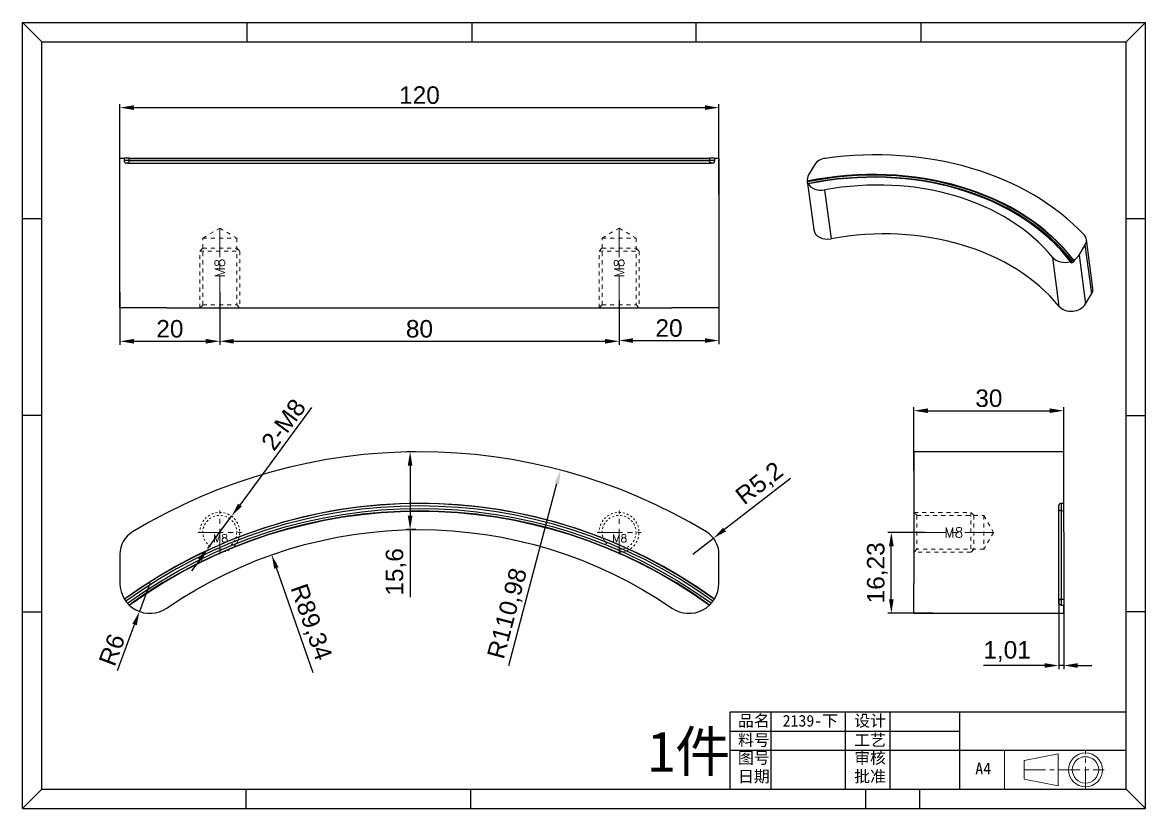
# Model space of a CAD drawing. Header units: millimetres. Extents: x 2535 to 3235, y 1673 to 1831.
# Drawn here: x 3009.7 to 3234.7, y 1672.9 to 1830.4 of the extents above; entities that cross this region are included whole.
import ezdxf
from ezdxf.enums import TextEntityAlignment as Align
from ezdxf.lldxf.tags import DXFTag

# ---------------------------------------------------------------- set-up
doc = ezdxf.new("R2010")
doc.units = ezdxf.units.MM
doc.linetypes.add('CENTER', pattern=[2, 1.25, -0.25, 0.25, -0.25])
doc.linetypes.add('HIDDEN', pattern=[0.2, 0.1, -0.1])
doc.layers.add('5', color=7, linetype='Continuous', true_color=0xffffff)
doc.layers.add('DIM', color=3, linetype='Continuous')
doc.layers.add('图框', color=7, linetype='Continuous')
for name, color, linetype, lineweight in [('insert', 85, 'Continuous', 20), ('moldbase', 7, 'Continuous', 20), ('screw', 33, 'Continuous', 13)]:
    doc.layers.add(name, color=color, linetype=linetype, lineweight=lineweight)
doc.styles.add('SLDTEXTSTYLE1', font='', dxfattribs={"bigfont": 'bigfont'})
doc.styles.get("Standard").update_dxf_attribs({"font": 'arial.ttf'})
doc.styles.add('TXT', font='txt.shx', dxfattribs={"bigfont": 'gbcbig.shx'})
doc.styles.get('SLDTEXTSTYLE1').set_extended_font_data('新宋体')
tags = doc.linetypes.add('DASHED', pattern=[25.72, 12.86, -12.86]).pattern_tags.tags
tags[6:7] = [DXFTag(74, 4), DXFTag(75, 0), DXFTag(340, '0'), DXFTag(46, 0.0), DXFTag(50, 0.0), DXFTag(44, 0.0), DXFTag(45, 0.0)]
tags[4:5] = [DXFTag(74, 4), DXFTag(75, 0), DXFTag(340, '0'), DXFTag(46, 0.0), DXFTag(50, 0.0), DXFTag(44, 0.0), DXFTag(45, 0.0)]
doc.dimstyles.new('ISO-25', dxfattribs={"dimtxt": 2.5, "dimasz": 2.5, "dimexe": 1.25, "dimexo": 0.625, "dimtad": 1, "dimtxsty": 'Standard', "dimcen": 2.5, "dimadec": 0, "dimazin": 0, "dimtfac": 1, "dimtmove": 0, "dimatfit": 3, "dimfxl": 0, "dimarcsym": 0})

# ---------------------------------------------------------------- blocks, each defined once
blk = doc.blocks.new('fgfeeffeef')
at = {"color": 7}
for p, q in [((1140.74, 1659.88), (1140.74, 1639.33)), ((1151.18, 1654.58), (1169.18, 1658.08)), ((1169.18, 1641.08), (1169.18, 1658.08)), ((1151.18, 1644.58), (1151.18, 1654.58)), ((1151.18, 1644.58), (1169.18, 1641.08))]:
    blk.add_line(p, q, dxfattribs=at)
at = {"color": 1, "linetype": 'CENTER', "ltscale": 9.144}
for p, q in [((1183.77, 1639.68), (1183.77, 1659.48)), ((1151.18, 1649.58), (1193.67, 1649.58))]:
    blk.add_line(p, q, dxfattribs=at)
at = {"color": 7}
for radius in [9, 7]:
    blk.add_circle((1183.77, 1649.58), radius, dxfattribs=at)
at = {"layer": '图框'}
for p, q in [((629.92, 2035.96), (619.65, 2046.24)), ((619.65, 2046.24), (1215.63, 2046.24)), ((619.65, 1629.05), (619.65, 2046.24)), ((738.84, 2035.96), (738.84, 2046.24)), ((858.04, 2046.24), (858.04, 2035.96)), ((977.24, 2035.96), (977.24, 2046.24)), ((1096.43, 2046.24), (1096.43, 2035.96)), ((1205.35, 2035.96), (1215.63, 2046.24)), ((1215.63, 1629.05), (1215.63, 2046.24)), ((629.92, 1639.33), (629.92, 2035.96)), ((629.92, 2035.96), (1205.35, 2035.96)), ((1205.35, 1639.33), (1205.35, 2035.96)), ((629.92, 1941.94), (619.65, 1941.94)), ((1205.35, 1942.14), (1215.63, 1942.14)), ((629.92, 1837.64), (619.65, 1837.64)), ((1205.35, 1837.64), (1215.63, 1837.64)), ((629.92, 1733.35), (619.65, 1733.35)), ((1205.35, 1733.55), (1215.63, 1733.55)), ((995.29, 1639.33), (995.29, 1680.43)), ((995.29, 1680.43), (1205.35, 1680.43)), ((1016.99, 1639.33), (1016.99, 1680.43)), ((1056.44, 1639.33), (1056.44, 1680.43)), ((1080.15, 1639.33), (1080.15, 1680.43)), ((1117.05, 1639.33), (1117.05, 1680.43)), ((995.29, 1670.15), (1117.05, 1670.15)), ((1205.35, 1659.88), (995.29, 1659.88)), ((629.92, 1639.33), (619.65, 1629.05)), ((629.92, 1639.33), (1205.35, 1639.33)), ((738.12, 1639.33), (738.12, 1629.05)), ((857.32, 1639.33), (857.32, 1629.05)), ((1067.1, 1639.33), (1067.1, 1629.05)), ((1095.71, 1639.33), (1095.71, 1629.05)), ((1205.35, 1639.33), (1215.63, 1629.05)), ((619.65, 1629.05), (1215.63, 1629.05))]:
    blk.add_line(p, q, dxfattribs=at)
at = {"layer": '图框', "char_height": 6.165, "attachment_point": 1, "style": 'SLDTEXTSTYLE1'}
for s, insert in [('品名', (999.37, 1678.74)), ('2139-下', (1023.06, 1678.74)), ('设计', (1061.04, 1678.74)), ('料号', (999.37, 1668.47)), ('工艺', (1061.04, 1668.47)), ('图号', (999.37, 1659.04)), ('审核', (1061.04, 1659.04)), ('A4', (1125.28, 1653.32)), ('日期', (999.37, 1649.2)), ('批准', (1061.04, 1649.2))]:
    blk.add_mtext(s, dxfattribs=dict(at, insert=insert))
blk = doc.blocks.new('dsfsfff')
at = {"layer": '5', "color": 7, "linetype": 'Continuous'}
for p, q in [((1128.14, 100.89), (1126.91, 98.81)), ((1126.65, 97.61), (1127.93, 87.82)), ((1130.12, 95.8), (1131.4, 86)), ((1183.86, 76.07), (1182.58, 85.86)), ((1181.12, 82.75), (1182.35, 84.83)), ((1183.63, 75.04), (1182.35, 84.83)), ((1177.12, 72.46), (1175.83, 82.26)), ((1181.12, 82.75), (1182.4, 72.96)), ((1182.4, 72.96), (1183.63, 75.04))]:
    blk.add_line(p, q, dxfattribs=at)
for centre, major_axis, start_param, end_param in [((1136.24, 60.8), (-55.02, -7.22), 3.634026, 4.723176), ((1136.24, 60.8), (-49.87, -6.55), 3.550876, 4.806326), ((1136.26, 60.64), (-49.88, -6.55), 3.550893, 4.806309), ((1136.28, 60.47), (-49.64, -6.52), 3.550744, 4.806458), ((1136.24, 60.8), (49.12, 6.45), 0.41018, 1.663837), ((1130.49, 100.19), (-2.58, -0.34), 4.723176, 5.749397), ((1137.51, 62.94), (44.29, 5.82), 0.434893, 1.639124), ((1129.62, 98), (-2.97, -0.39), 5.749397, 6.309605), ((1129.66, 97.67), (2.97, 0.39), 3.247619, 3.331368), ((1136.28, 60.47), (49.39, 6.48), 1.663672, 1.664594), ((1129.62, 98), (-2.97, -0.39), 0.279032, 1.639124), ((1130.91, 88.21), (2.97, 0.39), 3.141594, 4.780717), ((1138.79, 53.15), (44.29, 5.82), 0.434893, 1.639124), ((1136.28, 60.47), (49.39, 6.48), 0.409423, 0.645768), ((1180, 85.53), (-2.58, -0.34), 2.607805, 3.634026), ((1178.41, 83.55), (-2.97, -0.39), 0.434893, 1.794984), ((1178.45, 83.22), (2.97, 0.39), 5.025834, 5.109584), ((1178.41, 83.55), (-2.97, -0.39), 2.047597, 2.607805), ((1181.29, 75.73), (-2.58, -0.34), 2.607805, 3.141584), ((1179.69, 73.76), (2.97, 0.39), 3.576486, 5.749397)]:
    blk.add_ellipse(centre, major_axis=major_axis, ratio=0.752607, start_param=start_param, end_param=end_param, dxfattribs=at)
for points in [[(1126.67, 97.41), (1126.67, 97.46), (1126.66, 97.5), (1126.66, 97.55)], [(1126.86, 96.85), (1126.85, 96.9), (1126.85, 96.96), (1126.84, 97.01)], [(1179.35, 81.46), (1179.37, 81.4), (1179.38, 81.35), (1179.39, 81.29)], [(1180.03, 81.74), (1180.04, 81.69), (1180.05, 81.64), (1180.06, 81.59)]]:
    blk.add_open_spline(points, degree=3, dxfattribs=at)
for points, knots in [([(1126.74, 97.05), (1126.73, 97.07), (1126.73, 97.09), (1126.72, 97.14), (1126.71, 97.16), (1126.7, 97.22), (1126.7, 97.25), (1126.69, 97.3), (1126.69, 97.33), (1126.68, 97.37), (1126.68, 97.39), (1126.67, 97.41)], [0, 0, 0, 0, 0.187783, 0.187783, 0.394834, 0.394834, 0.602356, 0.602356, 0.810317, 0.810317, 1, 1, 1, 1]), ([(1126.86, 96.85), (1126.86, 96.83), (1126.86, 96.82), (1126.86, 96.8), (1126.86, 96.79), (1126.85, 96.79), (1126.84, 96.79), (1126.83, 96.81), (1126.82, 96.82), (1126.81, 96.84), (1126.8, 96.85), (1126.8, 96.87)], [0, 0, 0, 0, 0.181328, 0.181328, 0.399877, 0.399877, 0.620391, 0.620391, 0.843862, 0.843862, 1, 1, 1, 1]), ([(1179.65, 81.22), (1179.64, 81.21), (1179.63, 81.21), (1179.59, 81.2), (1179.57, 81.2), (1179.52, 81.19), (1179.49, 81.2), (1179.45, 81.21), (1179.44, 81.22), (1179.41, 81.25), (1179.4, 81.26), (1179.39, 81.28), (1179.39, 81.29), (1179.39, 81.29)], [0, 0, 0, 0, 0.070792, 0.070792, 0.292911, 0.292911, 0.516774, 0.516774, 0.741103, 0.741103, 0.963286, 0.963286, 1, 1, 1, 1]), ([(1180.06, 81.59), (1180.07, 81.58), (1180.07, 81.57), (1180.06, 81.53), (1180.06, 81.51), (1180.04, 81.46), (1180.02, 81.44), (1179.99, 81.4), (1179.97, 81.38), (1179.93, 81.34), (1179.9, 81.33), (1179.88, 81.31), (1179.87, 81.31), (1179.87, 81.31)], [0, 0, 0, 0, 0.150466, 0.150466, 0.357812, 0.357812, 0.565418, 0.565418, 0.773424, 0.773424, 0.981159, 0.981159, 1, 1, 1, 1])]:
    blk.add_open_spline(points, degree=3, knots=knots, dxfattribs=at)
blk = doc.blocks.new('screw_m8_g')
at = {"layer": 'screw', "color": 1, "linetype": 'CENTER', "ltscale": 4.064}
for p, q in [((0, -4.4), (0, 4.4)), ((-4.4, 0), (4.4, 0))]:
    blk.add_line(p, q, dxfattribs=at)
at = {"layer": 'screw', "color": 33, "linetype": 'HIDDEN', "ltscale": 4.064}
blk.add_circle((0, 0), 3.4, dxfattribs=at)
at = {"layer": 'screw', "color": 92, "linetype": 'HIDDEN', "ltscale": 4.064}
blk.add_arc((0, 0), 4, 270, 180, dxfattribs=at)
at = {"layer": 'screw', "color": 6, "style": 'TXT'}
blk.add_text('M8', height=1.6, dxfattribs=at).set_placement((-1.36, -2))
blk = doc.blocks.new('*D80')
at = {"layer": 'DEFPOINTS', "color": 0, "transparency": 16777216}
for p in [(3183.8, 1728.27), (3191.25, 1728.27), (3192.86, 1712.05)]:
    blk.add_point(p, dxfattribs=at)
at = {"layer": 'DIM', "color": 0, "lineweight": -2, "transparency": 16777216}
for p, q in [((3190.55, 1728.27), (3183.1, 1728.27)), ((3183.8, 1714.85), (3183.8, 1725.47)), ((3192.16, 1712.05), (3183.1, 1712.05))]:
    blk.add_line(p, q, dxfattribs=at)
at = {"layer": 'DIM', "color": 0, "transparency": 16777216}
for points in [[(3183.33, 1725.47), (3184.27, 1725.47), (3183.8, 1728.27)], [(3183.33, 1714.85), (3184.27, 1714.85), (3183.8, 1712.05)]]:
    blk.add_solid(points, dxfattribs=at)
at = {"layer": 'DIM', "color": 0, "transparency": 16777216, "insert": (3181, 1720.16), "char_height": 3.5, "attachment_point": 5, "rotation": 90}
blk.add_mtext('16,23', dxfattribs=at)
blk = doc.blocks.new('*D81')
at = {"layer": 'DEFPOINTS', "color": 0, "transparency": 16777216}
for p in [(3089.26, 1744.42), (3087.39, 1728.81), (3089.26, 1728.81)]:
    blk.add_point(p, dxfattribs=at)
at = {"layer": 'DIM', "color": 0, "lineweight": -2, "transparency": 16777216}
for p, q in [((3088.56, 1744.42), (3086.69, 1744.42)), ((3087.39, 1741.62), (3087.39, 1731.61)), ((3088.56, 1728.81), (3086.69, 1728.81)), ((3087.39, 1728.81), (3087.39, 1715.28))]:
    blk.add_line(p, q, dxfattribs=at)
at = {"layer": 'DIM', "color": 0, "transparency": 16777216}
for points in [[(3086.92, 1741.62), (3087.85, 1741.62), (3087.39, 1744.42)], [(3086.92, 1731.61), (3087.85, 1731.61), (3087.39, 1728.81)]]:
    blk.add_solid(points, dxfattribs=at)
at = {"layer": 'DIM', "color": 0, "transparency": 16777216, "insert": (3084.58, 1720.35), "char_height": 3.5, "attachment_point": 5, "rotation": 90}
blk.add_mtext('15,6', dxfattribs=at)
blk = doc.blocks.new('*D82')
at = {"layer": 'DEFPOINTS', "color": 0, "transparency": 16777216}
for p in [(3035.26, 1718.05), (3033.16, 1712.42)]:
    blk.add_point(p, dxfattribs=at)
at = {"layer": 'DIM', "color": 0, "lineweight": -2, "transparency": 16777216}
for p, q in [((3035.26, 1718.05), (3033.16, 1712.42)), ((3028.75, 1700.58), (3032.19, 1709.8))]:
    blk.add_line(p, q, dxfattribs=at)
at = {"layer": 'DIM', "color": 0, "transparency": 16777216}
blk.add_solid([(3031.75, 1709.96), (3032.62, 1709.64), (3033.16, 1712.42)], dxfattribs=at)
at = {"layer": 'DIM', "color": 0, "transparency": 16777216, "insert": (3027.65, 1704.74), "char_height": 3.5, "attachment_point": 5, "rotation": 69.5861}
blk.add_mtext('R6', dxfattribs=at)
blk = doc.blocks.new('*D83')
at = {"layer": 'DEFPOINTS', "color": 0, "transparency": 16777216}
for p in [(3148.16, 1727.1), (3144.06, 1723.91)]:
    blk.add_point(p, dxfattribs=at)
at = {"layer": 'DIM', "color": 0, "lineweight": -2, "transparency": 16777216}
for p, q in [((3163.62, 1739.09), (3150.38, 1728.82)), ((3144.06, 1723.91), (3148.16, 1727.1))]:
    blk.add_line(p, q, dxfattribs=at)
at = {"layer": 'DIM', "color": 0, "transparency": 16777216}
blk.add_solid([(3150.09, 1729.19), (3150.66, 1728.45), (3148.16, 1727.1)], dxfattribs=at)
at = {"layer": 'DIM', "color": 0, "transparency": 16777216, "insert": (3157.52, 1737.91), "char_height": 3.5, "attachment_point": 5, "rotation": 37.7981}
blk.add_mtext('R5,2', dxfattribs=at)
blk = doc.blocks.new('*D84')
at = {"layer": 'DEFPOINTS', "color": 0, "transparency": 16777216}
for p in [(3218.34, 1752.64), (3188.34, 1739.99), (3218.34, 1739.99)]:
    blk.add_point(p, dxfattribs=at)
at = {"layer": 'DIM', "color": 0, "lineweight": -2, "transparency": 16777216}
for p, q in [((3188.34, 1740.69), (3188.34, 1753.34)), ((3218.34, 1740.69), (3218.34, 1753.34)), ((3191.14, 1752.64), (3215.54, 1752.64))]:
    blk.add_line(p, q, dxfattribs=at)
at = {"layer": 'DIM', "color": 0, "transparency": 16777216}
for points in [[(3191.14, 1753.11), (3191.14, 1752.18), (3188.34, 1752.64)], [(3215.54, 1753.11), (3215.54, 1752.18), (3218.34, 1752.64)]]:
    blk.add_solid(points, dxfattribs=at)
at = {"layer": 'DIM', "color": 0, "transparency": 16777216, "insert": (3203.34, 1755.13), "char_height": 3.5, "attachment_point": 5}
blk.add_mtext('30', dxfattribs=at)
blk = doc.blocks.new('*D85')
at = {"layer": 'DEFPOINTS', "color": 0, "transparency": 16777216}
for p in [(3149.26, 1813.37), (3029.26, 1798.48), (3149.26, 1795.31)]:
    blk.add_point(p, dxfattribs=at)
at = {"layer": 'DIM', "color": 0, "lineweight": -2, "transparency": 16777216}
for p, q in [((3029.26, 1799.18), (3029.26, 1814.07)), ((3149.26, 1796), (3149.26, 1814.07)), ((3032.06, 1813.37), (3146.46, 1813.37))]:
    blk.add_line(p, q, dxfattribs=at)
at = {"layer": 'DIM', "color": 0, "transparency": 16777216}
for points in [[(3032.06, 1813.84), (3032.06, 1812.91), (3029.26, 1813.37)], [(3146.46, 1813.84), (3146.46, 1812.91), (3149.26, 1813.37)]]:
    blk.add_solid(points, dxfattribs=at)
at = {"layer": 'DIM', "color": 0, "transparency": 16777216, "insert": (3089.26, 1815.86), "char_height": 3.5, "attachment_point": 5}
blk.add_mtext('120', dxfattribs=at)
blk = doc.blocks.new('*D86')
at = {"layer": 'DEFPOINTS', "color": 0, "transparency": 16777216}
for p in [(3029.26, 1777.12), (3049.26, 1777.12), (3049.26, 1766.56)]:
    blk.add_point(p, dxfattribs=at)
at = {"layer": 'DIM', "color": 0, "lineweight": -2, "transparency": 16777216}
for p, q in [((3029.26, 1776.42), (3029.26, 1765.86)), ((3049.26, 1776.42), (3049.26, 1765.86)), ((3032.06, 1766.56), (3046.46, 1766.56))]:
    blk.add_line(p, q, dxfattribs=at)
at = {"layer": 'DIM', "color": 0, "transparency": 16777216}
for points in [[(3032.06, 1767.02), (3032.06, 1766.09), (3029.26, 1766.56)], [(3046.46, 1767.02), (3046.46, 1766.09), (3049.26, 1766.56)]]:
    blk.add_solid(points, dxfattribs=at)
at = {"layer": 'DIM', "color": 0, "transparency": 16777216, "insert": (3039.26, 1769.04), "char_height": 3.5, "attachment_point": 5}
blk.add_mtext('20', dxfattribs=at)
blk = doc.blocks.new('*D87')
at = {"layer": 'DEFPOINTS', "color": 0, "transparency": 16777216}
for p in [(3049.26, 1777.12), (3129.26, 1775.48), (3129.26, 1766.56)]:
    blk.add_point(p, dxfattribs=at)
at = {"layer": 'DIM', "color": 0, "lineweight": -2, "transparency": 16777216}
for p, q in [((3049.26, 1776.42), (3049.26, 1765.86)), ((3129.26, 1774.78), (3129.26, 1765.86)), ((3052.06, 1766.56), (3126.46, 1766.56))]:
    blk.add_line(p, q, dxfattribs=at)
at = {"layer": 'DIM', "color": 0, "transparency": 16777216}
for points in [[(3052.06, 1767.02), (3052.06, 1766.09), (3049.26, 1766.56)], [(3126.46, 1767.02), (3126.46, 1766.09), (3129.26, 1766.56)]]:
    blk.add_solid(points, dxfattribs=at)
at = {"layer": 'DIM', "color": 0, "transparency": 16777216, "insert": (3089.26, 1769.04), "char_height": 3.5, "attachment_point": 5}
blk.add_mtext('80', dxfattribs=at)
blk = doc.blocks.new('*D88')
at = {"layer": 'DEFPOINTS', "color": 0, "transparency": 16777216}
for p in [(3149.26, 1777.56), (3129.26, 1775.48), (3149.26, 1766.71)]:
    blk.add_point(p, dxfattribs=at)
at = {"layer": 'DIM', "color": 0, "lineweight": -2, "transparency": 16777216}
for p, q in [((3149.26, 1776.86), (3149.26, 1766.01)), ((3129.26, 1774.78), (3129.26, 1766.01)), ((3132.06, 1766.71), (3146.46, 1766.71))]:
    blk.add_line(p, q, dxfattribs=at)
at = {"layer": 'DIM', "color": 0, "transparency": 16777216}
for points in [[(3132.06, 1767.17), (3132.06, 1766.24), (3129.26, 1766.71)], [(3146.46, 1767.17), (3146.46, 1766.24), (3149.26, 1766.71)]]:
    blk.add_solid(points, dxfattribs=at)
at = {"layer": 'DIM', "color": 0, "transparency": 16777216, "insert": (3139.26, 1769.19), "char_height": 3.5, "attachment_point": 5}
blk.add_mtext('20', dxfattribs=at)
blk = doc.blocks.new('*D89')
at = {"layer": 'DEFPOINTS', "color": 0, "transparency": 16777216}
for p in [(3217.33, 1715.71), (3218.34, 1715.51), (3217.33, 1701.59)]:
    blk.add_point(p, dxfattribs=at)
at = {"layer": 'DIM', "color": 0, "lineweight": -2, "transparency": 16777216}
for p, q in [((3217.33, 1715.02), (3217.33, 1700.89)), ((3218.34, 1714.81), (3218.34, 1700.89)), ((3214.53, 1701.59), (3202.25, 1701.59)), ((3218.34, 1701.59), (3217.33, 1701.59)), ((3221.14, 1701.59), (3223.94, 1701.59))]:
    blk.add_line(p, q, dxfattribs=at)
at = {"layer": 'DIM', "color": 0, "transparency": 16777216}
for points in [[(3214.53, 1702.06), (3214.53, 1701.13), (3217.33, 1701.59)], [(3221.14, 1702.06), (3221.14, 1701.13), (3218.34, 1701.59)]]:
    blk.add_solid(points, dxfattribs=at)
at = {"layer": 'DIM', "color": 0, "transparency": 16777216, "insert": (3206.99, 1704.4), "char_height": 3.5, "attachment_point": 5}
blk.add_mtext('1,01', dxfattribs=at)
blk = doc.blocks.new('*D90')
at = {"layer": 'DEFPOINTS', "color": 0, "transparency": 16777216}
for p in [(3051.62, 1731.5), (3046.89, 1725.05)]:
    blk.add_point(p, dxfattribs=at)
at = {"layer": 'DIM', "color": 0, "lineweight": -2, "transparency": 16777216}
for p, q in [((3067.64, 1753.3), (3053.28, 1733.75)), ((3046.89, 1725.05), (3051.62, 1731.5)), ((3045.23, 1722.79), (3043.57, 1720.54))]:
    blk.add_line(p, q, dxfattribs=at)
at = {"layer": 'DIM', "color": 0, "transparency": 16777216}
for points in [[(3052.91, 1734.03), (3053.66, 1733.48), (3051.62, 1731.5)], [(3044.85, 1723.07), (3045.61, 1722.52), (3046.89, 1725.05)]]:
    blk.add_solid(points, dxfattribs=at)
at = {"layer": 'DIM', "color": 0, "transparency": 16777216, "insert": (3062.03, 1749.87), "char_height": 3.5, "attachment_point": 5, "rotation": 53.7022}
blk.add_mtext('2-M8', dxfattribs=at)

msp = doc.modelspace()

# ---------------------------------------------------------------- linework, layer by layer
at = {"layer": '5', "color": 7, "linetype": 'Continuous'}
for p, q in [((3029.255, 1773.242), (3029.255, 1803.242)), ((3029.255, 1803.242), (3030.172, 1803.242)), ((3031.099, 1802.765), (3030.159, 1802.765)), ((3031.119, 1803.242), (3030.172, 1803.242)), ((3031.13, 1803.242), (3038.653, 1803.242)), ((3038.653, 1803.242), (3139.857, 1803.242)), ((3139.857, 1803.242), (3147.38, 1803.242)), ((3148.338, 1803.242), (3147.379, 1803.242)), ((3148.351, 1802.765), (3147.418, 1802.765)), ((3148.338, 1803.242), (3149.255, 1803.242)), ((3149.255, 1803.242), (3149.255, 1773.242)), ((3030.758, 1802.236), (3030.442, 1802.236)), ((3148.068, 1802.236), (3147.752, 1802.236)), ((3038.653, 1773.242), (3029.255, 1773.242)), ((3038.653, 1773.242), (3139.857, 1773.242)), ((3149.255, 1773.242), (3139.857, 1773.242)), ((3218.339, 1744.416), (3188.339, 1744.416)), ((3188.339, 1744.416), (3188.339, 1728.362)), ((3218.339, 1728.362), (3218.339, 1744.416)), ((3188.339, 1728.362), (3188.339, 1723.914)), ((3218.339, 1728.362), (3218.339, 1723.914)), ((3188.339, 1723.914), (3188.339, 1718.046)), ((3218.339, 1723.914), (3218.339, 1718.046)), ((3188.339, 1712.046), (3188.339, 1718.046)), ((3218.339, 1718.046), (3218.339, 1714.858)), ((3217.809, 1714.872), (3217.809, 1713.708)), ((3218.339, 1714.858), (3218.339, 1713.688)), ((3217.333, 1714.073), (3217.333, 1714.464)), ((3218.339, 1712.046), (3218.339, 1713.688)), ((3188.339, 1712.046), (3218.339, 1712.046))]:
    msp.add_line(p, q, dxfattribs=at)
at = {"layer": '5', "color": 7, "linetype": 'DASHED'}
for p, q in [((3147.418, 1802.765), (3031.099, 1802.765)), ((3147.4, 1802.712), (3031.11, 1802.712)), ((3030.758, 1802.236), (3147.752, 1802.236)), ((3217.333, 1714.464), (3217.333, 1733.558)), ((3218.339, 1732.526), (3217.809, 1732.554)), ((3218.339, 1734.035), (3217.862, 1734.06)), ((3217.862, 1714.879), (3217.862, 1734.06)), ((3217.809, 1714.872), (3217.809, 1713.708))]:
    msp.add_line(p, q, dxfattribs=at)
at = {"layer": '5', "color": 6, "linetype": 'Continuous'}
for p, q in [((3029.255, 1723.914), (3029.255, 1718.046)), ((3149.255, 1718.046), (3149.255, 1723.914))]:
    msp.add_line(p, q, dxfattribs=at)
for centre, radius, start, end in [((3089.255, 1633.435), 110.98, 58.79815, 121.20185), ((3034.455, 1723.914), 5.2, 121.20185, 180), ((3144.055, 1723.914), 5.2, 0, 58.79815), ((3035.255, 1718.046), 6, 180, 304.49868), ((3143.255, 1718.046), 6, 235.50132, 0)]:
    msp.add_arc(centre, radius, start, end, dxfattribs=at)
at = {"layer": '5', "color": 7, "linetype": 'Continuous', "extrusion": (0, 0, -1)}
for radius, start, end in [(99.621, 54.04199, 125.95801), (99.091, 54.08537, 125.91463)]:
    msp.add_arc((-3089.255, 1633.435), radius, start, end, dxfattribs=at)
at = {"layer": '5', "color": 7, "linetype": 'DASHED'}
for centre, radius, start, end in [((3089.255, 1633.435), 100.626, 90, 125.96501), ((3089.255, 1633.435), 100.625, 54.03501, 125.96499), ((3089.255, 1633.435), 100.626, 54.03477, 90), ((3217.836, 1733.558), 0.503, 87, 180)]:
    msp.add_arc(centre, radius, start, end, dxfattribs=at)
at = {"layer": '5', "color": 7, "linetype": 'Continuous'}
for radius, start, end in [(100.6, 54.03401, 125.96599), (100.123, 54.02644, 125.97356), (99.119, 54.08239, 125.91761)]:
    msp.add_arc((3089.255, 1633.435), radius, start, end, dxfattribs=at)
at = {"layer": '5', "color": 6, "linetype": 'Continuous', "extrusion": (0, 0, -1)}
msp.add_arc((-3089.255, 1639.471), 89.341, 55.50132, 124.49868, dxfattribs=at)
at = {"layer": '5', "color": 7, "linetype": 'DASHED', "extrusion": (0, 0, -1)}
msp.add_arc((-3217.836, 1733.056), 0.503, 273, 0, dxfattribs=at)
at = {"layer": '5', "color": 7, "linetype": 'Continuous'}
for points, knots in [([(3030.442, 1802.236), (3030.412, 1802.236), (3030.381, 1802.243), (3030.322, 1802.276), (3030.293, 1802.302), (3030.243, 1802.369), (3030.222, 1802.411), (3030.188, 1802.504), (3030.175, 1802.557), (3030.16, 1802.661), (3030.158, 1802.714), (3030.159, 1802.765)], [0, 0, 0, 0, 0.1877835, 0.1877835, 0.394834, 0.394834, 0.6023563, 0.6023563, 0.8103169, 0.8103169, 1, 1, 1, 1]), ([(3031.11, 1802.712), (3031.108, 1802.666), (3031.102, 1802.62), (3031.078, 1802.524), (3031.058, 1802.473), (3031.009, 1802.386), (3030.979, 1802.347), (3030.912, 1802.286), (3030.875, 1802.263), (3030.812, 1802.24), (3030.785, 1802.236), (3030.758, 1802.236)], [0, 0, 0, 0, 0.1813282, 0.1813282, 0.3998772, 0.3998772, 0.620391, 0.620391, 0.8438622, 0.8438622, 1, 1, 1, 1]), ([(3147.752, 1802.236), (3147.74, 1802.236), (3147.728, 1802.237), (3147.678, 1802.245), (3147.64, 1802.26), (3147.569, 1802.309), (3147.536, 1802.342), (3147.478, 1802.422), (3147.454, 1802.47), (3147.418, 1802.572), (3147.407, 1802.628), (3147.401, 1802.693), (3147.401, 1802.703), (3147.4, 1802.712)], [0, 0, 0, 0, 0.070792, 0.070792, 0.2929109, 0.2929109, 0.5167741, 0.5167741, 0.7411035, 0.7411035, 0.9632859, 0.9632859, 1, 1, 1, 1]), ([(3148.351, 1802.765), (3148.352, 1802.724), (3148.351, 1802.683), (3148.341, 1802.588), (3148.33, 1802.534), (3148.3, 1802.436), (3148.28, 1802.392), (3148.232, 1802.319), (3148.204, 1802.29), (3148.144, 1802.249), (3148.111, 1802.238), (3148.075, 1802.236), (3148.071, 1802.236), (3148.068, 1802.236)], [0, 0, 0, 0, 0.150466, 0.150466, 0.3578124, 0.3578124, 0.565418, 0.565418, 0.7734245, 0.7734245, 0.9811589, 0.9811589, 1, 1, 1, 1]), ([(3217.333, 1714.464), (3217.333, 1714.504), (3217.34, 1714.546), (3217.373, 1714.629), (3217.399, 1714.672), (3217.466, 1714.747), (3217.508, 1714.78), (3217.601, 1714.833), (3217.654, 1714.853), (3217.758, 1714.877), (3217.811, 1714.881), (3217.862, 1714.879)], [0, 0, 0, 0, 0.1877835, 0.1877835, 0.394834, 0.394834, 0.6023563, 0.6023563, 0.8103169, 0.8103169, 1, 1, 1, 1]), ([(3217.809, 1713.708), (3217.763, 1713.71), (3217.717, 1713.716), (3217.621, 1713.739), (3217.57, 1713.758), (3217.483, 1713.807), (3217.444, 1713.837), (3217.383, 1713.906), (3217.36, 1713.945), (3217.337, 1714.014), (3217.333, 1714.044), (3217.333, 1714.073)], [0, 0, 0, 0, 0.1813282, 0.1813282, 0.3998772, 0.3998772, 0.620391, 0.620391, 0.8438622, 0.8438622, 1, 1, 1, 1])]:
    msp.add_open_spline(points, degree=3, knots=knots, dxfattribs=at)
for points in [[(3030.159, 1802.765), (3030.163, 1802.924), (3030.168, 1803.083), (3030.172, 1803.242)], [(3031.11, 1802.712), (3031.117, 1802.889), (3031.124, 1803.065), (3031.13, 1803.242)], [(3147.38, 1803.242), (3147.387, 1803.065), (3147.394, 1802.889), (3147.4, 1802.712)], [(3148.338, 1803.242), (3148.342, 1803.083), (3148.347, 1802.924), (3148.351, 1802.765)], [(3217.862, 1714.879), (3218.021, 1714.872), (3218.18, 1714.865), (3218.339, 1714.858)], [(3217.809, 1713.708), (3217.986, 1713.701), (3218.162, 1713.695), (3218.339, 1713.688)]]:
    msp.add_open_spline(points, degree=3, dxfattribs=at)
at = {"layer": 'DIM'}
for p, q in [((3107.197, 1701.579), (3116.799, 1738.05)), ((3067.976, 1700.104), (3060.596, 1721.13))]:
    msp.add_line(p, q, dxfattribs=at)
for points in [[(3116.348, 1738.169), (3117.251, 1737.932), (3117.512, 1740.758)], [(3061.037, 1721.284), (3060.156, 1720.975), (3059.669, 1723.772)]]:
    msp.add_solid(points, dxfattribs=at)
at = {"layer": 'screw', "color": 8, "linetype": 'HIDDEN', "ltscale": 8.128}
for p, q in [((3045.856, 1787.242), (3049.256, 1789.205)), ((3049.256, 1789.205), (3052.656, 1787.242)), ((3125.855, 1787.242), (3129.255, 1789.205)), ((3129.255, 1789.205), (3132.655, 1787.242)), ((3045.856, 1773.842), (3045.856, 1787.242)), ((3045.856, 1787.242), (3052.656, 1787.242)), ((3052.656, 1787.242), (3052.656, 1773.842)), ((3125.855, 1773.842), (3125.855, 1787.242)), ((3125.855, 1787.242), (3132.655, 1787.242)), ((3132.655, 1787.242), (3132.655, 1773.842)), ((3045.256, 1773.242), (3045.856, 1773.842)), ((3045.856, 1773.842), (3052.656, 1773.842)), ((3052.656, 1773.842), (3053.256, 1773.242)), ((3125.255, 1773.242), (3125.855, 1773.842)), ((3125.855, 1773.842), (3132.655, 1773.842)), ((3132.655, 1773.842), (3133.255, 1773.242)), ((3188.339, 1732.273), (3188.939, 1731.673)), ((3188.939, 1731.673), (3188.939, 1724.873)), ((3188.939, 1731.673), (3202.339, 1731.673)), ((3202.339, 1731.673), (3204.302, 1728.273)), ((3202.339, 1731.673), (3202.339, 1724.873)), ((3204.302, 1728.273), (3202.339, 1724.873)), ((3188.939, 1724.873), (3188.339, 1724.273)), ((3202.339, 1724.873), (3188.939, 1724.873))]:
    msp.add_line(p, q, dxfattribs=at)
at = {"layer": 'screw', "color": 1, "linetype": 'CENTER', "ltscale": 5.08}
for p, q in [((3049.256, 1773.242), (3049.256, 1789.205)), ((3129.255, 1773.242), (3129.255, 1789.205)), ((3188.339, 1728.273), (3204.302, 1728.273))]:
    msp.add_line(p, q, dxfattribs=at)
at = {"layer": 'screw', "color": 92, "linetype": 'HIDDEN', "ltscale": 8.128}
for p, q in [((3045.256, 1784.642), (3045.856, 1785.242)), ((3045.256, 1773.242), (3045.256, 1784.642)), ((3045.256, 1784.642), (3053.256, 1784.642)), ((3045.856, 1785.242), (3052.656, 1785.242)), ((3052.656, 1785.242), (3053.256, 1784.642)), ((3053.256, 1784.642), (3053.256, 1773.242)), ((3125.255, 1784.642), (3125.855, 1785.242)), ((3125.255, 1773.242), (3125.255, 1784.642)), ((3125.255, 1784.642), (3133.255, 1784.642)), ((3125.855, 1785.242), (3132.655, 1785.242)), ((3132.655, 1785.242), (3133.255, 1784.642)), ((3133.255, 1784.642), (3133.255, 1773.242)), ((3188.339, 1732.273), (3199.739, 1732.273)), ((3199.739, 1732.273), (3200.339, 1731.673)), ((3199.739, 1732.273), (3199.739, 1724.273)), ((3200.339, 1731.673), (3200.339, 1724.873)), ((3199.739, 1724.273), (3188.339, 1724.273)), ((3200.339, 1724.873), (3199.739, 1724.273))]:
    msp.add_line(p, q, dxfattribs=at)

# ---------------------------------------------------------------- block references
at = {"layer": 'insert', "xscale": 0.3775403520003238, "yscale": 0.3775403520003238, "zscale": 0.3775403520003238}
msp.add_blockref('fgfeeffeef', (2775.782, 1057.9), dxfattribs=at)
at = {"layer": 'moldbase'}
msp.add_blockref('dsfsfff', (2040.316, 1701.082), dxfattribs=at)
at = {"layer": 'screw'}
for p in [(3049.256, 1728.273), (3129.255, 1728.273)]:
    msp.add_blockref('screw_m8_g', p, dxfattribs=at)

# ---------------------------------------------------------------- texts
at = {"color": 4, "insert": (3134.996, 1688.408), "char_height": 8.1, "width": 13216.41692, "attachment_point": 1}
msp.add_mtext('{\\fNSimSun|b0|i0|c134|p49;1件}', dxfattribs=at)
at = {"layer": 'DIM', "char_height": 3.5, "attachment_point": 5}
for s, insert, rotation in [('R110,98', (3107.1, 1711.979), 75.24935), ('R89,34', (3067.336, 1710.204), 289.33899)]:
    msp.add_mtext(s, dxfattribs=dict(at, insert=insert, rotation=rotation))
at = {"layer": 'screw', "color": 6, "linetype": 'HIDDEN', "ltscale": 8.128, "style": 'TXT'}
for p in [(3049.256, 1781.223), (3129.255, 1781.223)]:
    msp.add_text('M8', height=2, rotation=90, dxfattribs=at).set_placement(p, align=Align.MIDDLE)
msp.add_text('M8', height=2, dxfattribs=at).set_placement((3196.32, 1728.273), align=Align.MIDDLE)

# ---------------------------------------------------------------- dimensions: what is measured, and where the dimension line sits
at = {"layer": 'DIM'}
for base, p1, p2, picture, middle in [((3149.255, 1813.372), (3029.255, 1798.483), (3149.255, 1795.305), '*D85', (3089.255, 1815.858)), ((3149.255, 1766.705), (3129.255, 1775.481), (3149.255, 1777.564), '*D88', (3139.255, 1769.192)), ((3049.256, 1766.556), (3029.255, 1777.117), (3049.256, 1777.117), '*D86', (3039.256, 1769.043)), ((3129.255, 1766.556), (3049.256, 1777.117), (3129.255, 1775.481), '*D87', (3089.256, 1769.043)), ((3218.339, 1752.643), (3188.339, 1739.993), (3218.339, 1739.993), '*D84', (3203.339, 1755.131)), ((3217.333, 1701.592), (3218.339, 1715.512), (3217.333, 1715.715), '*D89', (3206.99, 1704.395))]:
    dim = msp.add_linear_dim(base=base, p1=p1, p2=p2, dimstyle='ISO-25', override={"dimtxt": 3.5, "dimasz": 2.8, "dimexe": 0.69965, "dimexo": 0.69965, "dimgap": 0.69965}, dxfattribs=at)
    dim.commit()
    dim.dimension.update_dxf_attribs({"geometry": picture, "text_midpoint": middle})
dim = msp.add_diameter_dim_2p(p1=(3046.888, 1725.05), p2=(3051.624, 1731.497), text='2-<>', dimstyle='ISO-25', override={"dimtxt": 3.5, "dimasz": 2.8, "dimexe": 0.69965, "dimexo": 0.69965, "dimgap": 0.69965, "dimdec": 0, "dimpost": 'M<>'}, dxfattribs=at)
dim.commit()
dim.dimension.update_dxf_attribs({"geometry": '*D90', "text_midpoint": (3064.037, 1748.396), "dimtype": 163})
dim = msp.add_linear_dim(base=(3087.386, 1728.813), p1=(3089.255, 1744.416), p2=(3089.255, 1728.813), angle=90, dimstyle='ISO-25', override={"dimtxt": 3.5, "dimasz": 2.8, "dimexe": 0.69965, "dimexo": 0.69965, "dimgap": 0.69965}, dxfattribs=at)
dim.commit()
dim.dimension.update_dxf_attribs({"geometry": '*D81', "text_midpoint": (3087.386, 1720.355), "dimtype": 160})
dim = msp.add_radius_dim(center=(3144.055, 1723.914), mpoint=(3148.164, 1727.101), dimstyle='ISO-25', override={"dimtxt": 3.5, "dimasz": 2.8, "dimexe": 0.69965, "dimexo": 0.69965, "dimgap": 0.69965}, dxfattribs=at)
dim.commit()
dim.dimension.update_dxf_attribs({"geometry": '*D83', "text_midpoint": (3159.241, 1735.693), "dimtype": 164})
dim = msp.add_linear_dim(base=(3183.8, 1728.273), p1=(3192.863, 1712.046), p2=(3191.252, 1728.273), angle=90, dimstyle='ISO-25', override={"dimtxt": 3.5, "dimasz": 2.8, "dimexe": 0.69965, "dimexo": 0.69965, "dimgap": 0.69965}, dxfattribs=at)
dim.commit()
dim.dimension.update_dxf_attribs({"geometry": '*D80', "text_midpoint": (3180.997, 1720.16)})
dim = msp.add_radius_dim(center=(3035.255, 1718.046), mpoint=(3033.162, 1712.423), dimstyle='ISO-25', override={"dimtxt": 3.5, "dimasz": 2.8, "dimexe": 0.69965, "dimexo": 0.69965, "dimgap": 0.69965}, dxfattribs=at)
dim.commit()
dim.dimension.update_dxf_attribs({"geometry": '*D82', "text_midpoint": (3027.651, 1704.742)})

doc.saveas('drawing.dxf')
